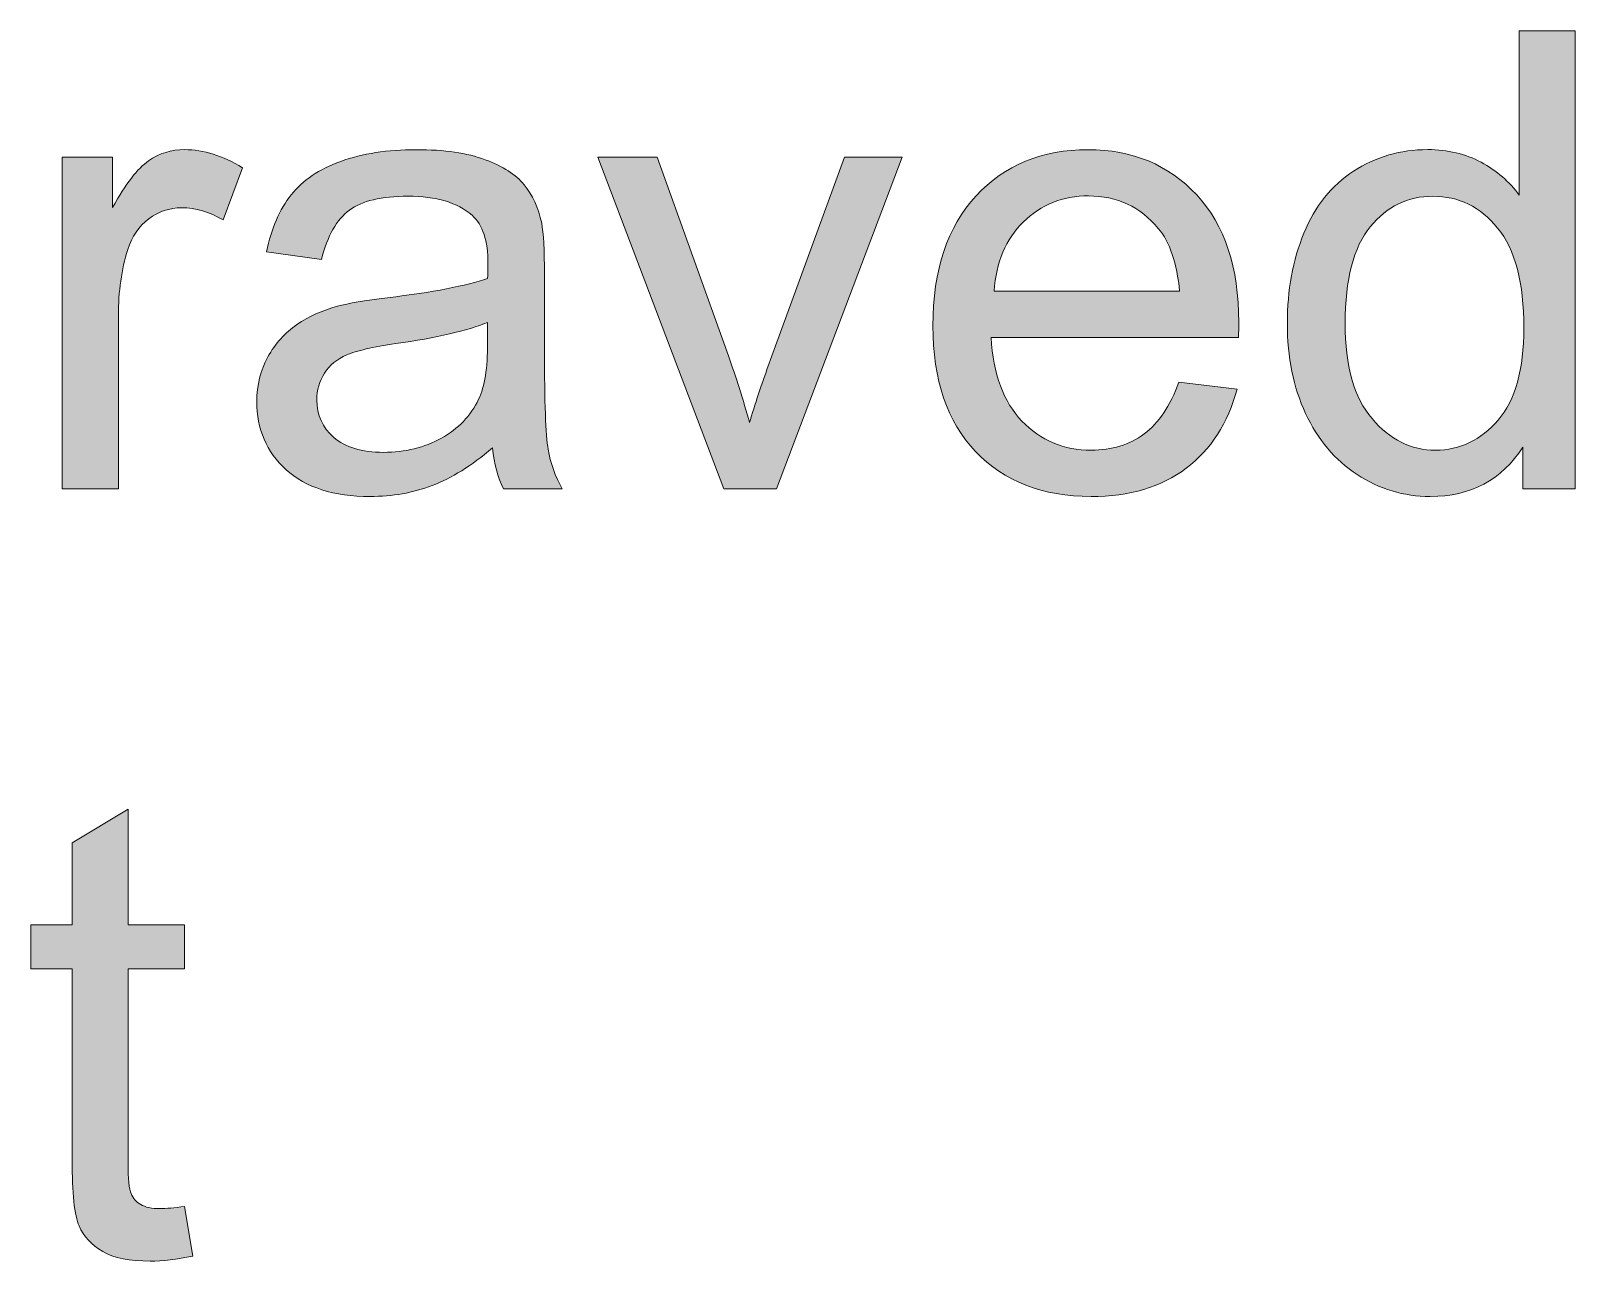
# Model space of a CAD drawing. Header units: inches. Extents: x 1117 to 1992, y -2324 to -585.
# Drawn here: x 1389.96 to 1411.85, y -1037.91 to -1020.47 of the extents above; entities that cross this region are included whole.
import ezdxf

# ---------------------------------------------------------------- set-up
doc = ezdxf.new("R2010")
doc.units = ezdxf.units.IN
doc.header["$MEASUREMENT"] = 0
doc.layers.add('Layer 1', color=7, linetype='Continuous')

# ---------------------------------------------------------------- blocks, each defined once
blk = doc.blocks.new('block 190')
at = {"layer": 'Layer 1', "true_color": 0x010101}
h = blk.add_hatch(color=18, dxfattribs=at)
h.dxf.hatch_style = 2
edge = h.paths.add_edge_path()
edge.add_spline(control_points=[(1411.106, -1026.961), (1411.106, -1026.961), (1411.106, -1026.368), (1411.106, -1026.368), (1410.808, -1026.834), (1410.369, -1027.068), (1409.791, -1027.068), (1409.416, -1027.068), (1409.071, -1026.964), (1408.756, -1026.757), (1408.442, -1026.551), (1408.198, -1026.262), (1408.026, -1025.891), (1407.853, -1025.521), (1407.767, -1025.095), (1407.767, -1024.613), (1407.767, -1024.144), (1407.845, -1023.718), (1408.002, -1023.336), (1408.158, -1022.953), (1408.393, -1022.66), (1408.706, -1022.457), (1409.019, -1022.253), (1409.369, -1022.151), (1409.756, -1022.151), (1410.039, -1022.151), (1410.292, -1022.211), (1410.513, -1022.33), (1410.735, -1022.45), (1410.915, -1022.606), (1411.054, -1022.798), (1411.054, -1022.798), (1411.054, -1020.468), (1411.054, -1020.468), (1411.054, -1020.468), (1411.846, -1020.468), (1411.846, -1020.468), (1411.846, -1020.468), (1411.846, -1026.961), (1411.846, -1026.961), (1411.846, -1026.961), (1411.106, -1026.961), (1411.106, -1026.961), (1411.106, -1026.961), (1411.106, -1026.961), (1411.106, -1026.961)], knot_values=[0, 0, 0, 0, 1, 1, 1, 2, 2, 2, 3, 3, 3, 4, 4, 4, 5, 5, 5, 6, 6, 6, 7, 7, 7, 8, 8, 8, 9, 9, 9, 10, 10, 10, 11, 11, 11, 12, 12, 12, 13, 13, 13, 14, 14, 14, 15, 15, 15, 15], degree=3, periodic=1)
edge = h.paths.add_edge_path()
edge.add_spline(control_points=[(1408.587, -1024.614), (1408.587, -1025.217), (1408.713, -1025.667), (1408.967, -1025.965), (1409.221, -1026.264), (1409.521, -1026.412), (1409.867, -1026.412), (1410.214, -1026.412), (1410.511, -1026.27), (1410.755, -1025.986), (1410.998, -1025.7), (1411.12, -1025.266), (1411.12, -1024.681), (1411.12, -1024.037), (1410.996, -1023.565), (1410.748, -1023.263), (1410.5, -1022.962), (1410.194, -1022.812), (1409.831, -1022.812), (1409.476, -1022.812), (1409.18, -1022.956), (1408.943, -1023.245), (1408.705, -1023.535), (1408.587, -1023.991), (1408.587, -1024.614)], knot_values=[0, 0, 0, 0, 1, 1, 1, 2, 2, 2, 3, 3, 3, 4, 4, 4, 5, 5, 5, 6, 6, 6, 7, 7, 7, 8, 8, 8, 8], degree=3, periodic=1)
h = blk.add_hatch(color=18, dxfattribs=at)
h.dxf.hatch_style = 2
edge = h.paths.add_edge_path()
edge.add_spline(control_points=[(1390.4, -1026.961), (1390.4, -1026.961), (1390.4, -1022.258), (1390.4, -1022.258), (1390.4, -1022.258), (1391.117, -1022.258), (1391.117, -1022.258), (1391.117, -1022.258), (1391.117, -1022.97), (1391.117, -1022.97), (1391.301, -1022.637), (1391.47, -1022.417), (1391.625, -1022.311), (1391.78, -1022.204), (1391.951, -1022.151), (1392.137, -1022.151), (1392.406, -1022.151), (1392.678, -1022.237), (1392.956, -1022.408), (1392.956, -1022.408), (1392.682, -1023.148), (1392.682, -1023.148), (1392.486, -1023.033), (1392.292, -1022.976), (1392.097, -1022.976), (1391.923, -1022.976), (1391.766, -1023.028), (1391.628, -1023.133), (1391.488, -1023.237), (1391.39, -1023.383), (1391.331, -1023.569), (1391.242, -1023.853), (1391.198, -1024.163), (1391.198, -1024.499), (1391.198, -1024.499), (1391.198, -1026.961), (1391.198, -1026.961), (1391.198, -1026.961), (1390.4, -1026.961), (1390.4, -1026.961), (1390.4, -1026.961), (1390.4, -1026.961), (1390.4, -1026.961)], knot_values=[0, 0, 0, 0, 1, 1, 1, 2, 2, 2, 3, 3, 3, 4, 4, 4, 5, 5, 5, 6, 6, 6, 7, 7, 7, 8, 8, 8, 9, 9, 9, 10, 10, 10, 11, 11, 11, 12, 12, 12, 13, 13, 13, 14, 14, 14, 14], degree=3, periodic=1)
h = blk.add_hatch(color=18, dxfattribs=at)
h.dxf.hatch_style = 2
edge = h.paths.add_edge_path()
edge.add_spline(control_points=[(1396.499, -1026.381), (1396.204, -1026.633), (1395.92, -1026.81), (1395.646, -1026.913), (1395.374, -1027.017), (1395.081, -1027.068), (1394.767, -1027.068), (1394.25, -1027.068), (1393.854, -1026.942), (1393.576, -1026.689), (1393.298, -1026.437), (1393.16, -1026.114), (1393.16, -1025.721), (1393.16, -1025.491), (1393.212, -1025.281), (1393.317, -1025.09), (1393.422, -1024.9), (1393.559, -1024.747), (1393.729, -1024.632), (1393.898, -1024.517), (1394.089, -1024.43), (1394.302, -1024.371), (1394.458, -1024.329), (1394.694, -1024.289), (1395.011, -1024.251), (1395.655, -1024.174), (1396.129, -1024.082), (1396.432, -1023.976), (1396.435, -1023.867), (1396.437, -1023.798), (1396.437, -1023.768), (1396.437, -1023.444), (1396.362, -1023.215), (1396.211, -1023.082), (1396.007, -1022.902), (1395.704, -1022.812), (1395.303, -1022.812), (1394.928, -1022.812), (1394.651, -1022.877), (1394.473, -1023.009), (1394.294, -1023.14), (1394.162, -1023.373), (1394.076, -1023.707), (1394.076, -1023.707), (1393.297, -1023.601), (1393.297, -1023.601), (1393.367, -1023.267), (1393.484, -1022.998), (1393.647, -1022.792), (1393.809, -1022.587), (1394.043, -1022.429), (1394.351, -1022.318), (1394.658, -1022.208), (1395.014, -1022.152), (1395.418, -1022.152), (1395.82, -1022.152), (1396.146, -1022.199), (1396.396, -1022.294), (1396.648, -1022.388), (1396.832, -1022.507), (1396.95, -1022.65), (1397.068, -1022.793), (1397.15, -1022.974), (1397.198, -1023.193), (1397.224, -1023.329), (1397.237, -1023.574), (1397.237, -1023.928), (1397.237, -1023.928), (1397.237, -1024.991), (1397.237, -1024.991), (1397.237, -1025.733), (1397.255, -1026.201), (1397.289, -1026.398), (1397.322, -1026.594), (1397.39, -1026.782), (1397.49, -1026.962), (1397.49, -1026.962), (1396.658, -1026.962), (1396.658, -1026.962), (1396.576, -1026.796), (1396.523, -1026.603), (1396.499, -1026.381)], knot_values=[0, 0, 0, 0, 1, 1, 1, 2, 2, 2, 3, 3, 3, 4, 4, 4, 5, 5, 5, 6, 6, 6, 7, 7, 7, 8, 8, 8, 9, 9, 9, 10, 10, 10, 11, 11, 11, 12, 12, 12, 13, 13, 13, 14, 14, 14, 15, 15, 15, 16, 16, 16, 17, 17, 17, 18, 18, 18, 19, 19, 19, 20, 20, 20, 21, 21, 21, 22, 22, 22, 23, 23, 23, 24, 24, 24, 25, 25, 25, 26, 26, 26, 27, 27, 27, 27], degree=3, periodic=1)
edge = h.paths.add_edge_path()
edge.add_spline(control_points=[(1396.432, -1024.601), (1396.143, -1024.719), (1395.708, -1024.819), (1395.13, -1024.902), (1394.803, -1024.949), (1394.571, -1025.003), (1394.435, -1025.062), (1394.299, -1025.121), (1394.194, -1025.207), (1394.12, -1025.32), (1394.047, -1025.434), (1394.01, -1025.561), (1394.01, -1025.699), (1394.01, -1025.912), (1394.09, -1026.089), (1394.251, -1026.231), (1394.412, -1026.372), (1394.647, -1026.443), (1394.957, -1026.443), (1395.264, -1026.443), (1395.538, -1026.376), (1395.777, -1026.242), (1396.016, -1026.108), (1396.192, -1025.924), (1396.304, -1025.691), (1396.39, -1025.511), (1396.432, -1025.244), (1396.432, -1024.894), (1396.432, -1024.894), (1396.432, -1024.601), (1396.432, -1024.601), (1396.432, -1024.601), (1396.432, -1024.601), (1396.432, -1024.601)], knot_values=[0, 0, 0, 0, 1, 1, 1, 2, 2, 2, 3, 3, 3, 4, 4, 4, 5, 5, 5, 6, 6, 6, 7, 7, 7, 8, 8, 8, 9, 9, 9, 10, 10, 10, 11, 11, 11, 11], degree=3, periodic=1)
h = blk.add_hatch(color=18, dxfattribs=at)
h.dxf.hatch_style = 2
edge = h.paths.add_edge_path()
edge.add_spline(control_points=[(1406.23, -1025.447), (1406.23, -1025.447), (1407.054, -1025.549), (1407.054, -1025.549), (1406.924, -1026.03), (1406.683, -1026.403), (1406.332, -1026.669), (1405.98, -1026.935), (1405.531, -1027.068), (1404.986, -1027.068), (1404.298, -1027.068), (1403.752, -1026.856), (1403.349, -1026.432), (1402.946, -1026.008), (1402.744, -1025.415), (1402.744, -1024.65), (1402.744, -1023.858), (1402.948, -1023.244), (1403.355, -1022.807), (1403.762, -1022.37), (1404.291, -1022.152), (1404.941, -1022.152), (1405.569, -1022.152), (1406.083, -1022.366), (1406.482, -1022.793), (1406.881, -1023.222), (1407.079, -1023.824), (1407.079, -1024.601), (1407.079, -1024.648), (1407.078, -1024.719), (1407.075, -1024.814), (1407.075, -1024.814), (1403.567, -1024.814), (1403.567, -1024.814), (1403.597, -1025.33), (1403.743, -1025.726), (1404.006, -1026), (1404.268, -1026.275), (1404.596, -1026.412), (1404.989, -1026.412), (1405.281, -1026.412), (1405.53, -1026.335), (1405.737, -1026.182), (1405.945, -1026.029), (1406.108, -1025.783), (1406.23, -1025.447)], knot_values=[0, 0, 0, 0, 1, 1, 1, 2, 2, 2, 3, 3, 3, 4, 4, 4, 5, 5, 5, 6, 6, 6, 7, 7, 7, 8, 8, 8, 9, 9, 9, 10, 10, 10, 11, 11, 11, 12, 12, 12, 13, 13, 13, 14, 14, 14, 15, 15, 15, 15], degree=3, periodic=1)
edge = h.paths.add_edge_path()
edge.add_spline(control_points=[(1403.612, -1024.158), (1403.612, -1024.158), (1406.239, -1024.158), (1406.239, -1024.158), (1406.203, -1023.762), (1406.103, -1023.465), (1405.938, -1023.268), (1405.683, -1022.961), (1405.354, -1022.807), (1404.949, -1022.807), (1404.583, -1022.807), (1404.275, -1022.93), (1404.026, -1023.175), (1403.777, -1023.42), (1403.639, -1023.747), (1403.612, -1024.158)], knot_values=[0, 0, 0, 0, 1, 1, 1, 2, 2, 2, 3, 3, 3, 4, 4, 4, 5, 5, 5, 5], degree=3, periodic=1)
h = blk.add_hatch(color=18, dxfattribs=at)
h.dxf.hatch_style = 2
edge = h.paths.add_edge_path()
edge.add_spline(control_points=[(1399.782, -1026.961), (1399.782, -1026.961), (1397.993, -1022.258), (1397.993, -1022.258), (1397.993, -1022.258), (1398.834, -1022.258), (1398.834, -1022.258), (1398.834, -1022.258), (1399.844, -1025.075), (1399.844, -1025.075), (1399.953, -1025.378), (1400.053, -1025.695), (1400.145, -1026.022), (1400.216, -1025.775), (1400.315, -1025.476), (1400.442, -1025.128), (1400.442, -1025.128), (1401.488, -1022.258), (1401.488, -1022.258), (1401.488, -1022.258), (1402.306, -1022.258), (1402.306, -1022.258), (1402.306, -1022.258), (1400.526, -1026.961), (1400.526, -1026.961), (1400.526, -1026.961), (1399.782, -1026.961), (1399.782, -1026.961)], knot_values=[0, 0, 0, 0, 1, 1, 1, 2, 2, 2, 3, 3, 3, 4, 4, 4, 5, 5, 5, 6, 6, 6, 7, 7, 7, 8, 8, 8, 9, 9, 9, 9], degree=3, periodic=1)
h = blk.add_hatch(color=18, dxfattribs=at)
h.dxf.hatch_style = 2
edge = h.paths.add_edge_path()
edge.add_spline(control_points=[(1392.137, -1037.133), (1392.137, -1037.133), (1392.252, -1037.837), (1392.252, -1037.837), (1392.027, -1037.885), (1391.826, -1037.908), (1391.649, -1037.908), (1391.36, -1037.908), (1391.135, -1037.863), (1390.976, -1037.771), (1390.817, -1037.679), (1390.704, -1037.558), (1390.64, -1037.41), (1390.575, -1037.262), (1390.543, -1036.947), (1390.543, -1036.469), (1390.543, -1036.469), (1390.543, -1033.763), (1390.543, -1033.763), (1390.543, -1033.763), (1389.958, -1033.763), (1389.958, -1033.763), (1389.958, -1033.763), (1389.958, -1033.142), (1389.958, -1033.142), (1389.958, -1033.142), (1390.543, -1033.142), (1390.543, -1033.142), (1390.543, -1033.142), (1390.543, -1031.978), (1390.543, -1031.978), (1390.543, -1031.978), (1391.335, -1031.5), (1391.335, -1031.5), (1391.335, -1031.5), (1391.335, -1033.142), (1391.335, -1033.142), (1391.335, -1033.142), (1392.137, -1033.142), (1392.137, -1033.142), (1392.137, -1033.142), (1392.137, -1033.763), (1392.137, -1033.763), (1392.137, -1033.763), (1391.335, -1033.763), (1391.335, -1033.763), (1391.335, -1033.763), (1391.335, -1036.513), (1391.335, -1036.513), (1391.335, -1036.741), (1391.349, -1036.887), (1391.378, -1036.952), (1391.406, -1037.017), (1391.451, -1037.068), (1391.515, -1037.107), (1391.578, -1037.144), (1391.67, -1037.164), (1391.787, -1037.164), (1391.875, -1037.164), (1391.992, -1037.154), (1392.137, -1037.133)], knot_values=[0, 0, 0, 0, 1, 1, 1, 2, 2, 2, 3, 3, 3, 4, 4, 4, 5, 5, 5, 6, 6, 6, 7, 7, 7, 8, 8, 8, 9, 9, 9, 10, 10, 10, 11, 11, 11, 12, 12, 12, 13, 13, 13, 14, 14, 14, 15, 15, 15, 16, 16, 16, 17, 17, 17, 18, 18, 18, 19, 19, 19, 20, 20, 20, 20], degree=3, periodic=1)
at = {"layer": 'Layer 1', "lineweight": 0}
for points, knots in [([(1411.106, -1026.961), (1411.106, -1026.961), (1411.106, -1026.368), (1411.106, -1026.368), (1410.808, -1026.834), (1410.369, -1027.068), (1409.791, -1027.068), (1409.416, -1027.068), (1409.071, -1026.964), (1408.756, -1026.757), (1408.442, -1026.551), (1408.198, -1026.262), (1408.026, -1025.891), (1407.853, -1025.521), (1407.767, -1025.095), (1407.767, -1024.613), (1407.767, -1024.144), (1407.845, -1023.718), (1408.002, -1023.336), (1408.158, -1022.953), (1408.393, -1022.66), (1408.706, -1022.457), (1409.019, -1022.253), (1409.369, -1022.151), (1409.756, -1022.151), (1410.039, -1022.151), (1410.292, -1022.211), (1410.513, -1022.33), (1410.735, -1022.45), (1410.915, -1022.606), (1411.054, -1022.798), (1411.054, -1022.798), (1411.054, -1020.468), (1411.054, -1020.468), (1411.054, -1020.468), (1411.846, -1020.468), (1411.846, -1020.468), (1411.846, -1020.468), (1411.846, -1026.961), (1411.846, -1026.961), (1411.846, -1026.961), (1411.106, -1026.961), (1411.106, -1026.961), (1411.106, -1026.961), (1411.106, -1026.961), (1411.106, -1026.961)], [0, 0, 0, 0, 1, 1, 1, 2, 2, 2, 3, 3, 3, 4, 4, 4, 5, 5, 5, 6, 6, 6, 7, 7, 7, 8, 8, 8, 9, 9, 9, 10, 10, 10, 11, 11, 11, 12, 12, 12, 13, 13, 13, 14, 14, 14, 15, 15, 15, 15]), ([(1390.4, -1026.961), (1390.4, -1026.961), (1390.4, -1022.258), (1390.4, -1022.258), (1390.4, -1022.258), (1391.117, -1022.258), (1391.117, -1022.258), (1391.117, -1022.258), (1391.117, -1022.97), (1391.117, -1022.97), (1391.301, -1022.637), (1391.47, -1022.417), (1391.625, -1022.311), (1391.78, -1022.204), (1391.951, -1022.151), (1392.137, -1022.151), (1392.406, -1022.151), (1392.678, -1022.237), (1392.956, -1022.408), (1392.956, -1022.408), (1392.682, -1023.148), (1392.682, -1023.148), (1392.486, -1023.033), (1392.292, -1022.976), (1392.097, -1022.976), (1391.923, -1022.976), (1391.766, -1023.028), (1391.628, -1023.133), (1391.488, -1023.237), (1391.39, -1023.383), (1391.331, -1023.569), (1391.242, -1023.853), (1391.198, -1024.163), (1391.198, -1024.499), (1391.198, -1024.499), (1391.198, -1026.961), (1391.198, -1026.961), (1391.198, -1026.961), (1390.4, -1026.961), (1390.4, -1026.961), (1390.4, -1026.961), (1390.4, -1026.961), (1390.4, -1026.961)], [0, 0, 0, 0, 1, 1, 1, 2, 2, 2, 3, 3, 3, 4, 4, 4, 5, 5, 5, 6, 6, 6, 7, 7, 7, 8, 8, 8, 9, 9, 9, 10, 10, 10, 11, 11, 11, 12, 12, 12, 13, 13, 13, 14, 14, 14, 14]), ([(1396.499, -1026.381), (1396.204, -1026.633), (1395.92, -1026.81), (1395.646, -1026.913), (1395.374, -1027.017), (1395.081, -1027.068), (1394.767, -1027.068), (1394.25, -1027.068), (1393.854, -1026.942), (1393.576, -1026.689), (1393.298, -1026.437), (1393.16, -1026.114), (1393.16, -1025.721), (1393.16, -1025.491), (1393.212, -1025.281), (1393.317, -1025.09), (1393.422, -1024.9), (1393.559, -1024.747), (1393.729, -1024.632), (1393.898, -1024.517), (1394.089, -1024.43), (1394.302, -1024.371), (1394.458, -1024.329), (1394.694, -1024.289), (1395.011, -1024.251), (1395.655, -1024.174), (1396.129, -1024.082), (1396.432, -1023.976), (1396.435, -1023.867), (1396.437, -1023.798), (1396.437, -1023.768), (1396.437, -1023.444), (1396.362, -1023.215), (1396.211, -1023.082), (1396.007, -1022.902), (1395.704, -1022.812), (1395.303, -1022.812), (1394.928, -1022.812), (1394.651, -1022.877), (1394.473, -1023.009), (1394.294, -1023.14), (1394.162, -1023.373), (1394.076, -1023.707), (1394.076, -1023.707), (1393.297, -1023.601), (1393.297, -1023.601), (1393.367, -1023.267), (1393.484, -1022.998), (1393.647, -1022.792), (1393.809, -1022.587), (1394.043, -1022.429), (1394.351, -1022.318), (1394.658, -1022.208), (1395.014, -1022.152), (1395.418, -1022.152), (1395.82, -1022.152), (1396.146, -1022.199), (1396.396, -1022.294), (1396.648, -1022.388), (1396.832, -1022.507), (1396.95, -1022.65), (1397.068, -1022.793), (1397.15, -1022.974), (1397.198, -1023.193), (1397.224, -1023.329), (1397.237, -1023.574), (1397.237, -1023.928), (1397.237, -1023.928), (1397.237, -1024.991), (1397.237, -1024.991), (1397.237, -1025.733), (1397.255, -1026.201), (1397.289, -1026.398), (1397.322, -1026.594), (1397.39, -1026.782), (1397.49, -1026.962), (1397.49, -1026.962), (1396.658, -1026.962), (1396.658, -1026.962), (1396.576, -1026.796), (1396.523, -1026.603), (1396.499, -1026.381)], [0, 0, 0, 0, 1, 1, 1, 2, 2, 2, 3, 3, 3, 4, 4, 4, 5, 5, 5, 6, 6, 6, 7, 7, 7, 8, 8, 8, 9, 9, 9, 10, 10, 10, 11, 11, 11, 12, 12, 12, 13, 13, 13, 14, 14, 14, 15, 15, 15, 16, 16, 16, 17, 17, 17, 18, 18, 18, 19, 19, 19, 20, 20, 20, 21, 21, 21, 22, 22, 22, 23, 23, 23, 24, 24, 24, 25, 25, 25, 26, 26, 26, 27, 27, 27, 27]), ([(1406.23, -1025.447), (1406.23, -1025.447), (1407.054, -1025.549), (1407.054, -1025.549), (1406.924, -1026.03), (1406.683, -1026.403), (1406.332, -1026.669), (1405.98, -1026.935), (1405.531, -1027.068), (1404.986, -1027.068), (1404.298, -1027.068), (1403.752, -1026.856), (1403.349, -1026.432), (1402.946, -1026.008), (1402.744, -1025.415), (1402.744, -1024.65), (1402.744, -1023.858), (1402.948, -1023.244), (1403.355, -1022.807), (1403.762, -1022.37), (1404.291, -1022.152), (1404.941, -1022.152), (1405.569, -1022.152), (1406.083, -1022.366), (1406.482, -1022.793), (1406.881, -1023.222), (1407.079, -1023.824), (1407.079, -1024.601), (1407.079, -1024.648), (1407.078, -1024.719), (1407.075, -1024.814), (1407.075, -1024.814), (1403.567, -1024.814), (1403.567, -1024.814), (1403.597, -1025.33), (1403.743, -1025.726), (1404.006, -1026), (1404.268, -1026.275), (1404.596, -1026.412), (1404.989, -1026.412), (1405.281, -1026.412), (1405.53, -1026.335), (1405.737, -1026.182), (1405.945, -1026.029), (1406.108, -1025.783), (1406.23, -1025.447)], [0, 0, 0, 0, 1, 1, 1, 2, 2, 2, 3, 3, 3, 4, 4, 4, 5, 5, 5, 6, 6, 6, 7, 7, 7, 8, 8, 8, 9, 9, 9, 10, 10, 10, 11, 11, 11, 12, 12, 12, 13, 13, 13, 14, 14, 14, 15, 15, 15, 15]), ([(1399.782, -1026.961), (1399.782, -1026.961), (1397.993, -1022.258), (1397.993, -1022.258), (1397.993, -1022.258), (1398.834, -1022.258), (1398.834, -1022.258), (1398.834, -1022.258), (1399.844, -1025.075), (1399.844, -1025.075), (1399.953, -1025.378), (1400.053, -1025.695), (1400.145, -1026.022), (1400.216, -1025.775), (1400.315, -1025.476), (1400.442, -1025.128), (1400.442, -1025.128), (1401.488, -1022.258), (1401.488, -1022.258), (1401.488, -1022.258), (1402.306, -1022.258), (1402.306, -1022.258), (1402.306, -1022.258), (1400.526, -1026.961), (1400.526, -1026.961), (1400.526, -1026.961), (1399.782, -1026.961), (1399.782, -1026.961)], [0, 0, 0, 0, 1, 1, 1, 2, 2, 2, 3, 3, 3, 4, 4, 4, 5, 5, 5, 6, 6, 6, 7, 7, 7, 8, 8, 8, 9, 9, 9, 9]), ([(1403.612, -1024.158), (1403.612, -1024.158), (1406.239, -1024.158), (1406.239, -1024.158), (1406.203, -1023.762), (1406.103, -1023.465), (1405.938, -1023.268), (1405.683, -1022.961), (1405.354, -1022.807), (1404.949, -1022.807), (1404.583, -1022.807), (1404.275, -1022.93), (1404.026, -1023.175), (1403.777, -1023.42), (1403.639, -1023.747), (1403.612, -1024.158)], [0, 0, 0, 0, 1, 1, 1, 2, 2, 2, 3, 3, 3, 4, 4, 4, 5, 5, 5, 5]), ([(1408.587, -1024.614), (1408.587, -1025.217), (1408.713, -1025.667), (1408.967, -1025.965), (1409.221, -1026.264), (1409.521, -1026.412), (1409.867, -1026.412), (1410.214, -1026.412), (1410.511, -1026.27), (1410.755, -1025.986), (1410.998, -1025.7), (1411.12, -1025.266), (1411.12, -1024.681), (1411.12, -1024.037), (1410.996, -1023.565), (1410.748, -1023.263), (1410.5, -1022.962), (1410.194, -1022.812), (1409.831, -1022.812), (1409.476, -1022.812), (1409.18, -1022.956), (1408.943, -1023.245), (1408.705, -1023.535), (1408.587, -1023.991), (1408.587, -1024.614)], [0, 0, 0, 0, 1, 1, 1, 2, 2, 2, 3, 3, 3, 4, 4, 4, 5, 5, 5, 6, 6, 6, 7, 7, 7, 8, 8, 8, 8]), ([(1396.432, -1024.601), (1396.143, -1024.719), (1395.708, -1024.819), (1395.13, -1024.902), (1394.803, -1024.949), (1394.571, -1025.003), (1394.435, -1025.062), (1394.299, -1025.121), (1394.194, -1025.207), (1394.12, -1025.32), (1394.047, -1025.434), (1394.01, -1025.561), (1394.01, -1025.699), (1394.01, -1025.912), (1394.09, -1026.089), (1394.251, -1026.231), (1394.412, -1026.372), (1394.647, -1026.443), (1394.957, -1026.443), (1395.264, -1026.443), (1395.538, -1026.376), (1395.777, -1026.242), (1396.016, -1026.108), (1396.192, -1025.924), (1396.304, -1025.691), (1396.39, -1025.511), (1396.432, -1025.244), (1396.432, -1024.894), (1396.432, -1024.894), (1396.432, -1024.601), (1396.432, -1024.601), (1396.432, -1024.601), (1396.432, -1024.601), (1396.432, -1024.601)], [0, 0, 0, 0, 1, 1, 1, 2, 2, 2, 3, 3, 3, 4, 4, 4, 5, 5, 5, 6, 6, 6, 7, 7, 7, 8, 8, 8, 9, 9, 9, 10, 10, 10, 11, 11, 11, 11]), ([(1392.137, -1037.133), (1392.137, -1037.133), (1392.252, -1037.837), (1392.252, -1037.837), (1392.027, -1037.885), (1391.826, -1037.908), (1391.649, -1037.908), (1391.36, -1037.908), (1391.135, -1037.863), (1390.976, -1037.771), (1390.817, -1037.679), (1390.704, -1037.558), (1390.64, -1037.41), (1390.575, -1037.262), (1390.543, -1036.947), (1390.543, -1036.469), (1390.543, -1036.469), (1390.543, -1033.763), (1390.543, -1033.763), (1390.543, -1033.763), (1389.958, -1033.763), (1389.958, -1033.763), (1389.958, -1033.763), (1389.958, -1033.142), (1389.958, -1033.142), (1389.958, -1033.142), (1390.543, -1033.142), (1390.543, -1033.142), (1390.543, -1033.142), (1390.543, -1031.978), (1390.543, -1031.978), (1390.543, -1031.978), (1391.335, -1031.5), (1391.335, -1031.5), (1391.335, -1031.5), (1391.335, -1033.142), (1391.335, -1033.142), (1391.335, -1033.142), (1392.137, -1033.142), (1392.137, -1033.142), (1392.137, -1033.142), (1392.137, -1033.763), (1392.137, -1033.763), (1392.137, -1033.763), (1391.335, -1033.763), (1391.335, -1033.763), (1391.335, -1033.763), (1391.335, -1036.513), (1391.335, -1036.513), (1391.335, -1036.741), (1391.349, -1036.887), (1391.378, -1036.952), (1391.406, -1037.017), (1391.451, -1037.068), (1391.515, -1037.107), (1391.578, -1037.144), (1391.67, -1037.164), (1391.787, -1037.164), (1391.875, -1037.164), (1391.992, -1037.154), (1392.137, -1037.133)], [0, 0, 0, 0, 1, 1, 1, 2, 2, 2, 3, 3, 3, 4, 4, 4, 5, 5, 5, 6, 6, 6, 7, 7, 7, 8, 8, 8, 9, 9, 9, 10, 10, 10, 11, 11, 11, 12, 12, 12, 13, 13, 13, 14, 14, 14, 15, 15, 15, 16, 16, 16, 17, 17, 17, 18, 18, 18, 19, 19, 19, 20, 20, 20, 20])]:
    blk.add_open_spline(points, degree=3, knots=knots, dxfattribs=at)
blk = doc.blocks.new('block 188')
at = {"layer": 'Layer 1'}
blk.add_blockref('block 190', (0, 0), dxfattribs=at)

msp = doc.modelspace()

# ---------------------------------------------------------------- block references
at = {"layer": 'Layer 1'}
msp.add_blockref('block 188', (0, 0), dxfattribs=at)

doc.saveas('drawing.dxf')
